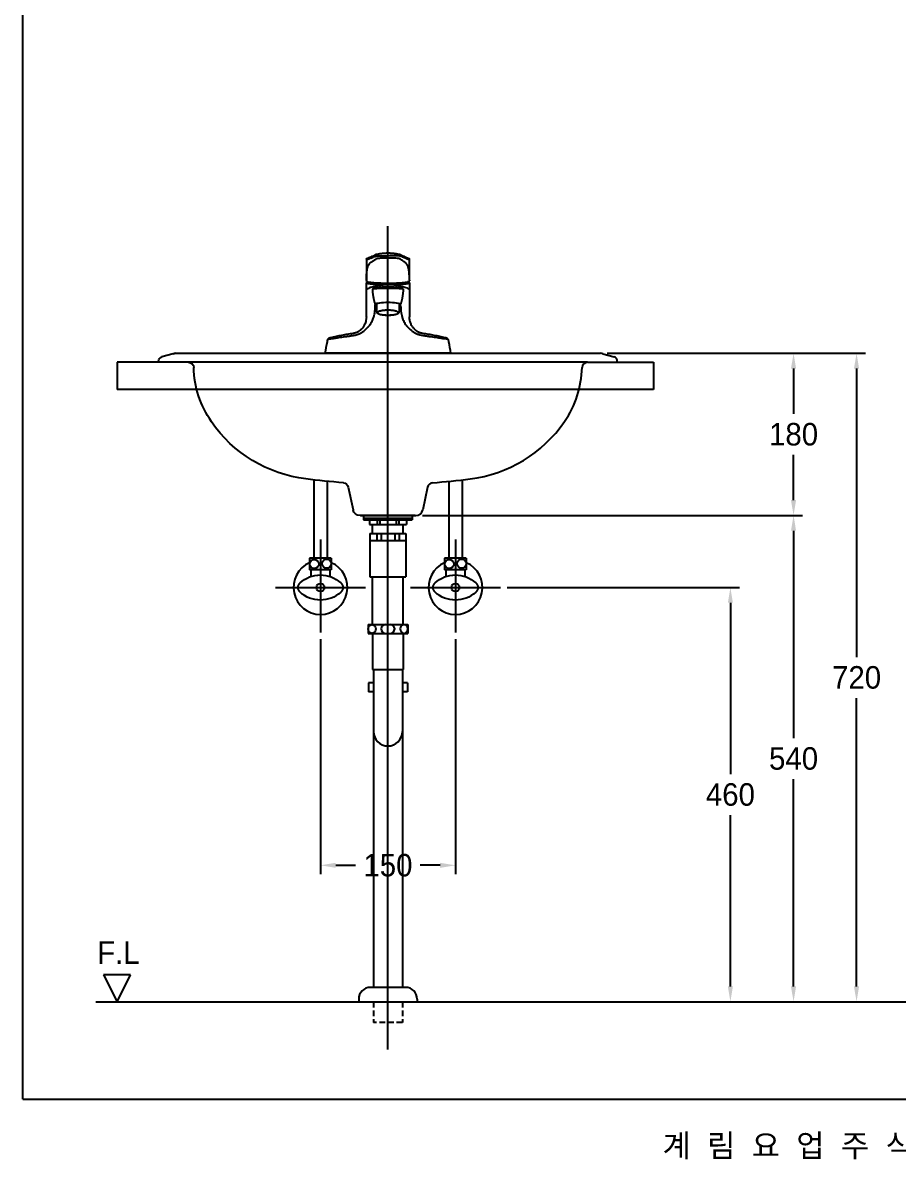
# Model space of a CAD drawing. Header units: millimetres. Extents: x 0 to 3800, y -67 to 2530.
# Drawn here: x 2000 to 2973, y -67 to 1195 of the extents above; entities that cross this region are included whole.
import ezdxf
from ezdxf.enums import TextEntityAlignment as Align
from ezdxf.lldxf.tags import DXFTag

# ---------------------------------------------------------------- set-up
doc = ezdxf.new("R2010")
doc.units = ezdxf.units.MM
doc.linetypes.add('DASHED2', pattern=[9.525, 6.35, -3.175])
for name, color, linetype in [('TEXT', 7, 'Continuous'), ('내부선 및 부속', 4, 'Continuous'), ('도각라인', 255, 'Continuous'), ('외형선', 3, 'Continuous'), ('점선', 6, 'DASHED2'), ('중심선', 1, 'DASHED'), ('치수선', 7, 'Continuous')]:
    doc.layers.add(name, color=color, linetype=linetype)
doc.styles.add('____', font='')
doc.styles.add('타이틀', font='H2GTRM.TTF', dxfattribs={"height": 25})
doc.styles.get('____').set_extended_font_data('굴림')
tags = doc.linetypes.add('DASHDOT', pattern=[70, 31, -13, 13, -13]).pattern_tags.tags
tags[10:11] = [DXFTag(74, 4), DXFTag(75, 0), DXFTag(340, '0'), DXFTag(46, 0.0), DXFTag(50, 0.0), DXFTag(44, 0.0), DXFTag(45, 0.0)]
tags[8:9] = [DXFTag(74, 4), DXFTag(75, 0), DXFTag(340, '0'), DXFTag(46, 0.0), DXFTag(50, 0.0), DXFTag(44, 0.0), DXFTag(45, 0.0)]
tags[6:7] = [DXFTag(74, 4), DXFTag(75, 0), DXFTag(340, '0'), DXFTag(46, 0.0), DXFTag(50, 0.0), DXFTag(44, 0.0), DXFTag(45, 0.0)]
tags[4:5] = [DXFTag(74, 4), DXFTag(75, 0), DXFTag(340, '0'), DXFTag(46, 0.0), DXFTag(50, 0.0), DXFTag(44, 0.0), DXFTag(45, 0.0)]
tags = doc.linetypes.add('DASHED', pattern=[25.72, 12.86, -12.86]).pattern_tags.tags
tags[6:7] = [DXFTag(74, 4), DXFTag(75, 0), DXFTag(340, '0'), DXFTag(46, 0.0), DXFTag(50, 0.0), DXFTag(44, 0.0), DXFTag(45, 0.0)]
tags[4:5] = [DXFTag(74, 4), DXFTag(75, 0), DXFTag(340, '0'), DXFTag(46, 0.0), DXFTag(50, 0.0), DXFTag(44, 0.0), DXFTag(45, 0.0)]
doc.dimstyles.new('MSADIM', dxfattribs={"dimtxt": 33, "dimasz": 17, "dimexe": 10, "dimexo": 7.5, "dimgap": 10, "dimtad": 0, "dimtih": 1, "dimtoh": 1, "dimdec": 0, "dimzin": 1, "dimdsep": 46, "dimtxsty": '____', "dimcen": 11.25, "dimadec": 0, "dimazin": 0, "dimtfac": 1, "dimtdec": 0, "dimtix": 1, "dimtmove": 0, "dimatfit": 3, "dimfxl": 1, "dimtolj": 1, "dimtzin": 1, "dimarcsym": 0})

# ---------------------------------------------------------------- blocks, each defined once
blk = doc.blocks.new('*D29')
at = {"layer": '치수선', "color": 0, "linetype": 'Continuous', "lineweight": -2, "transparency": 16777216}
for p, q in [((2330.8, 510.5), (2330.8, 249.5)), ((2480.8, 510.5), (2480.8, 249.5)), ((2347.8, 259.5), (2369.9, 259.5)), ((2463.8, 259.5), (2441.7, 259.5))]:
    blk.add_line(p, q, dxfattribs=at)
at = {"layer": '치수선', "color": 0, "linetype": 'Continuous', "transparency": 16777216}
for points in [[(2347.8, 262.3), (2347.8, 256.7), (2330.8, 259.5)], [(2463.8, 262.3), (2463.8, 256.7), (2480.8, 259.5)]]:
    blk.add_solid(points, dxfattribs=at)
at = {"layer": '치수선', "color": 0, "linetype": 'Continuous', "transparency": 16777216, "insert": (2405.8, 259.5), "char_height": 25, "attachment_point": 5, "style": '____'}
blk.add_mtext('\\A1;150', dxfattribs=at)
blk = doc.blocks.new('*D30')
at = {"layer": '치수선', "color": 0, "linetype": 'Continuous', "lineweight": -2, "transparency": 16777216}
for p, q in [((2649.4, 828), (2866.5, 828)), ((2856.5, 811), (2856.5, 760.8)), ((2856.5, 665), (2856.5, 715.1)), ((2444.3, 648), (2866.5, 648))]:
    blk.add_line(p, q, dxfattribs=at)
at = {"layer": '치수선', "color": 0, "linetype": 'Continuous', "transparency": 16777216}
for points in [[(2853.6, 811), (2859.3, 811), (2856.5, 828)], [(2853.6, 665), (2859.3, 665), (2856.5, 648)]]:
    blk.add_solid(points, dxfattribs=at)
at = {"layer": '치수선', "color": 0, "linetype": 'Continuous', "transparency": 16777216, "insert": (2856.5, 738), "char_height": 25, "attachment_point": 5, "style": '____'}
blk.add_mtext('\\A1;180', dxfattribs=at)
blk = doc.blocks.new('*D31')
at = {"layer": '치수선', "color": 0, "linetype": 'Continuous', "lineweight": -2, "transparency": 16777216}
for p, q in [((2444.3, 648), (2866.5, 648)), ((2856.5, 631), (2856.5, 400.8)), ((2856.5, 125), (2856.5, 355.1)), ((2499.1, 108), (2866.5, 108))]:
    blk.add_line(p, q, dxfattribs=at)
at = {"layer": '치수선', "color": 0, "linetype": 'Continuous', "transparency": 16777216}
for points in [[(2853.6, 631), (2859.3, 631), (2856.5, 648)], [(2853.6, 125), (2859.3, 125), (2856.5, 108)]]:
    blk.add_solid(points, dxfattribs=at)
at = {"layer": '치수선', "color": 0, "linetype": 'Continuous', "transparency": 16777216, "insert": (2856.5, 378), "char_height": 25, "attachment_point": 5, "style": '____'}
blk.add_mtext('\\A1;540', dxfattribs=at)
blk = doc.blocks.new('*D32')
at = {"layer": '치수선', "color": 0, "linetype": 'Continuous', "lineweight": -2, "transparency": 16777216}
for p, q in [((2538.3, 568), (2796.3, 568)), ((2786.3, 551), (2786.3, 360.8)), ((2786.3, 125), (2786.3, 315.1)), ((2746.7, 108), (2796.3, 108))]:
    blk.add_line(p, q, dxfattribs=at)
at = {"layer": '치수선', "color": 0, "linetype": 'Continuous', "transparency": 16777216}
for points in [[(2783.5, 551), (2789.1, 551), (2786.3, 568)], [(2783.5, 125), (2789.1, 125), (2786.3, 108)]]:
    blk.add_solid(points, dxfattribs=at)
at = {"layer": '치수선', "color": 0, "linetype": 'Continuous', "transparency": 16777216, "insert": (2786.3, 338), "char_height": 25, "attachment_point": 5, "style": '____'}
blk.add_mtext('\\A1;460', dxfattribs=at)
blk = doc.blocks.new('*D35')
at = {"layer": '치수선', "color": 0, "linetype": 'Continuous', "lineweight": -2, "transparency": 16777216}
for p, q in [((2649.4, 828), (2936.5, 828)), ((2926.5, 811), (2926.5, 490.8)), ((2926.5, 125), (2926.5, 445.1)), ((2934, 108), (2936.5, 108))]:
    blk.add_line(p, q, dxfattribs=at)
at = {"layer": '치수선', "color": 0, "linetype": 'Continuous', "transparency": 16777216}
for points in [[(2923.6, 811), (2929.3, 811), (2926.5, 828)], [(2923.6, 125), (2929.3, 125), (2926.5, 108)]]:
    blk.add_solid(points, dxfattribs=at)
at = {"layer": '치수선', "color": 0, "linetype": 'Continuous', "transparency": 16777216, "insert": (2926.5, 468), "char_height": 25, "attachment_point": 5, "style": '____'}
blk.add_mtext('\\A1;720', dxfattribs=at)

msp = doc.modelspace()

# ---------------------------------------------------------------- linework, layer by layer
at = {"layer": '내부선 및 부속', "linetype": 'Continuous'}
for p, q in [((2393.3, 874.1), (2393.3, 881.4)), ((2418.3, 881.4), (2418.3, 874.1)), ((2405.8, 870.4), (2405.8, 870.5)), ((2335.8, 828), (2475.8, 828)), ((2151.5, 818), (2105, 818)), ((2105, 818), (2105, 788)), ((2627.5, 818), (2152, 818)), ((2627.5, 818), (2659.6, 818)), ((2659.5, 818), (2700.8, 818)), ((2700.8, 818), (2700.8, 788)), ((2700.8, 788), (2105, 788)), ((2323.3, 687.5), (2323.3, 600.7)), ((2338.3, 685.9), (2338.3, 600.7)), ((2473.3, 685.9), (2473.3, 600.7)), ((2488.3, 687.5), (2488.3, 600.7)), ((2378.8, 648), (2378.8, 643)), ((2378.8, 645), (2432.8, 645)), ((2432.8, 648), (2432.8, 643)), ((2378.8, 643), (2432.8, 643)), ((2385.3, 643), (2385.3, 638)), ((2385.3, 638), (2426.3, 638)), ((2388.8, 628), (2388.8, 638)), ((2393.8, 643), (2393.8, 638)), ((2396.8, 643), (2396.8, 638)), ((2414.8, 643), (2414.8, 638)), ((2417.8, 643), (2417.8, 638)), ((2422.8, 628), (2422.8, 638)), ((2426.3, 643), (2426.3, 638)), ((2385.8, 628), (2385.8, 580)), ((2385.8, 628), (2425.8, 628)), ((2385.8, 620), (2425.8, 620)), ((2393.3, 628), (2393.3, 620)), ((2398.3, 628), (2398.3, 620)), ((2413.3, 628), (2413.3, 620)), ((2418.3, 628), (2418.3, 620)), ((2425.8, 628), (2425.8, 583.2)), ((2318.8, 600.7), (2318.8, 587.7)), ((2342.8, 600.7), (2318.8, 600.7)), ((2342.8, 600.7), (2342.8, 587.7)), ((2468.8, 600.7), (2468.8, 587.7)), ((2492.8, 600.7), (2468.8, 600.7)), ((2492.8, 600.7), (2492.8, 587.7)), ((2342.8, 587.7), (2318.8, 587.7)), ((2320.3, 587.7), (2320.3, 580.3)), ((2341.3, 587.7), (2341.3, 580.3)), ((2425.8, 583.2), (2425.8, 580)), ((2492.8, 587.7), (2468.8, 587.7)), ((2470.3, 587.7), (2470.3, 580.3)), ((2491.3, 587.7), (2491.3, 580.3)), ((2385.8, 580), (2425.8, 580)), ((2388.8, 527), (2388.8, 580)), ((2422.8, 527), (2422.8, 580)), ((2383.8, 527), (2427.8, 527)), ((2383.8, 527), (2383.8, 517)), ((2427.8, 527), (2427.8, 517)), ((2383.8, 517), (2427.8, 517)), ((2388.8, 517), (2388.8, 477)), ((2422.8, 517), (2422.8, 477)), ((2388.8, 477), (2422.8, 477)), ((2389.8, 477), (2389.8, 124)), ((2421.8, 477), (2421.8, 124)), ((2384.1, 462), (2384.1, 452)), ((2389.8, 462), (2384.1, 462)), ((2427.6, 462), (2421.8, 462)), ((2427.6, 462), (2427.6, 452)), ((2389.8, 452), (2384.1, 452)), ((2427.6, 452), (2421.8, 452)), ((2425.3, 124), (2386.3, 124)), ((2373.3, 111), (2373.3, 108)), ((2421.8, 108), (2421.8, 108)), ((2438.3, 111), (2438.3, 108))]:
    msp.add_line(p, q, dxfattribs=at)
msp.add_lwpolyline([(2429.6, 909.3), (2429.6, 908.6)], dxfattribs=at)
at = {"layer": '내부선 및 부속', "linetype": 'Continuous', "flags": 128}
for points in [[(2308.1, 573.1, -0.388889), (2353.5, 573.1)], [(2458.1, 573.1, -0.388889), (2503.5, 573.1)], [(2308.1, 562.8, -0.44), (2308.1, 573.1)], [(2353.5, 573.1, -0.44), (2353.5, 562.8)], [(2458.1, 562.8, -0.44), (2458.1, 573.1)], [(2503.5, 573.1, -0.44), (2503.5, 562.8)], [(2353.5, 562.8, -0.388889), (2308.1, 562.8)], [(2503.5, 562.8, -0.388889), (2458.1, 562.8)], [(2388.1, 517, -0.859727), (2388.1, 526.9)], [(2388.1, 526.9, -0.859727), (2388.1, 517)]]:
    msp.add_lwpolyline(points, format="xyb", dxfattribs=at)
at = {"layer": '내부선 및 부속', "linetype": 'Continuous'}
for centre, radius in [((2323.9, 594.1), 5), ((2337.8, 594.4), 5), ((2473.9, 594.1), 5), ((2487.8, 594.4), 5), ((2330.8, 568), 4.5), ((2480.8, 568), 4.5)]:
    msp.add_circle(centre, radius, dxfattribs=at)
for centre, radius, start, end in [((2330.8, 568), 30, 113.5782, 66.4218), ((2480.8, 568), 30, 113.5782, 66.4218), ((2403.3, 522), 5, 90, 270), ((2408.3, 522), 5, 270, 90), ((2424.3, 522), 5, 98.6269, 261.3731), ((2422.8, 522), 5, 278.6269, 81.3731), ((2405.8, 408), 16, 180, 0), ((2386.3, 111), 13, 90, 180), ((2425.3, 111), 13, 0, 90)]:
    msp.add_arc(centre, radius, start, end, dxfattribs=at)
for points, knots in [([(2382.4, 933.2), (2382.5, 933.3), (2382.7, 933.3), (2383.1, 933.5), (2383.7, 933.8), (2385.1, 934.4), (2387.1, 935.3), (2389, 936.1), (2390.3, 936.6), (2390.8, 936.8), (2391.1, 937), (2391.4, 937.1), (2391.7, 937.2)], [0, 0, 0, 0, 0.03125, 0.0625, 0.125, 0.25, 0.499999, 0.785712, 0.871426, 0.908163, 0.935718, 1, 1, 1, 1]), ([(2386.7, 933.7), (2387.9, 934.2), (2389.2, 934.8), (2390.6, 935.4), (2390.8, 935.4), (2391.1, 935.6), (2391.2, 935.6), (2391.9, 935.8), (2392.8, 936), (2395.5, 936.2), (2397.3, 936.3), (2401.3, 936.4), (2403.6, 936.4), (2405.8, 936.4)], [-1, -1, -1, -1, -0.5, -0.5, -0.4375, -0.4375, -0.375, -0.375, -0.25, -0.25, -0.125, -0.125, 0, 0, 0, 0]), ([(2419.7, 937.3), (2419.1, 937.5), (2418, 937.7), (2416.5, 938), (2415.3, 938.3), (2414.4, 938.4), (2413.5, 938.5), (2412.5, 938.7), (2411.2, 938.8), (2409.8, 938.9), (2408.6, 939), (2407.3, 939.1), (2405.9, 939.1), (2404.6, 939.1), (2403.3, 939), (2402.1, 938.9), (2400.8, 938.8), (2399.7, 938.7), (2398.9, 938.6), (2398.4, 938.6), (2398, 938.5), (2397.3, 938.4), (2396.4, 938.3), (2395.2, 938), (2393.7, 937.7), (2392.6, 937.5), (2392, 937.3)], [0, 0, 0, 0, 0.066969, 0.121871, 0.16499, 0.196582, 0.219139, 0.260145, 0.308711, 0.357213, 0.402569, 0.447203, 0.495933, 0.54957, 0.586954, 0.629763, 0.680686, 0.729469, 0.748927, 0.763964, 0.777617, 0.800588, 0.834065, 0.87828, 0.933485, 1, 1, 1, 1]), ([(2424.9, 933.7), (2423.7, 934.2), (2422.4, 934.8), (2421, 935.4), (2420.9, 935.4), (2420.6, 935.6), (2420.4, 935.6), (2419.8, 935.8), (2418.8, 936), (2416.1, 936.2), (2414.3, 936.3), (2410.3, 936.4), (2408.1, 936.4), (2405.8, 936.4)], [0, 0, 0, 0, 0.499999, 0.499999, 0.562499, 0.562499, 0.624999, 0.624999, 0.75, 0.75, 0.875, 0.875, 1, 1, 1, 1]), ([(2420, 937.2), (2421.5, 936.5), (2423.7, 935.6), (2426.2, 934.5), (2427.5, 934), (2428.4, 933.6), (2429, 933.3), (2429.2, 933.2)], [0, 0, 0, 0, 0.499999, 0.699999, 0.819999, 0.910001, 1, 1, 1, 1]), ([(2381.8, 931.4), (2381.8, 931.5), (2381.8, 931.6), (2382, 931.6), (2382, 931.6)], [0, 0, 0, 0, 0.732414, 1, 1, 1, 1]), ([(2386.7, 933.7), (2386.7, 933.7), (2386.7, 933.7), (2386.7, 933.7), (2386.6, 933.6), (2386.5, 933.6), (2386.4, 933.5), (2386.2, 933.5), (2386.1, 933.4), (2386, 933.4), (2385.9, 933.3), (2385.8, 933.3), (2385.7, 933.2), (2385.6, 933.2), (2385.4, 933.1), (2385.3, 933.1), (2385.2, 933), (2385.1, 933), (2385, 932.9), (2384.9, 932.9), (2384.8, 932.8), (2384.6, 932.8), (2384.5, 932.7), (2384.4, 932.7), (2384.3, 932.6), (2384.2, 932.6), (2384.1, 932.5), (2383.9, 932.5), (2383.8, 932.4), (2383.7, 932.4), (2383.6, 932.3), (2383.5, 932.3), (2383.4, 932.2), (2383.3, 932.2), (2383.1, 932.1), (2383, 932.1), (2382.9, 932), (2382.8, 932), (2382.7, 931.9), (2382.6, 931.9), (2382.5, 931.8), (2382.3, 931.8), (2382.2, 931.7), (2382.1, 931.7), (2382, 931.7), (2382, 931.6)], [0, 0, 0, 0, 0.000018, 0.000018, 0.024408, 0.048798, 0.073188, 0.097578, 0.121968, 0.146358, 0.170748, 0.195138, 0.219528, 0.243918, 0.268308, 0.292699, 0.317089, 0.341479, 0.365869, 0.390259, 0.414649, 0.439039, 0.463429, 0.487819, 0.512209, 0.536599, 0.560989, 0.585379, 0.60977, 0.63416, 0.65855, 0.68294, 0.70733, 0.73172, 0.75611, 0.7805, 0.80489, 0.82928, 0.85367, 0.87806, 0.90245, 0.926841, 0.951231, 0.975621, 1, 1, 1, 1]), ([(2382.6, 920.5), (2382.7, 920.9), (2382.9, 922.3), (2383.5, 924.5), (2384.7, 926.9), (2386.4, 928.7), (2387.4, 929.4), (2388, 929.7)], [0, 0, 0, 0, 0.047127, 0.170612, 0.370369, 0.646651, 1, 1, 1, 1]), ([(2388, 929.7), (2388.5, 930.1), (2389.5, 930.7), (2390.8, 931.7), (2391.8, 932.3), (2392.2, 932.6)], [-1, -1, -1, -1, -0.656742, -0.313471, 0, 0, 0, 0]), ([(2405.8, 933.8), (2405, 933.8), (2404.1, 933.8), (2402.5, 933.8), (2401.7, 933.7), (2400.1, 933.7), (2399.3, 933.6), (2397.9, 933.5), (2397.2, 933.5), (2396, 933.4), (2395.4, 933.3), (2394.4, 933.2), (2393.9, 933.1), (2393.2, 933), (2392.9, 932.9), (2392.6, 932.8), (2392.5, 932.7), (2392.4, 932.7), (2392.4, 932.7), (2392.3, 932.7), (2392.3, 932.7), (2392.3, 932.7)], [-1, -1, -1, -1, -0.870036, -0.870036, -0.740071, -0.740071, -0.610107, -0.610107, -0.480142, -0.480142, -0.350178, -0.350178, -0.220214, -0.220214, -0.090249, -0.090249, -0.025267, -0.025267, -0.009022, -0.009022, 0, 0, 0, 0]), ([(2419.3, 932.7), (2418.8, 933), (2417.2, 933.3), (2412.3, 933.7), (2409.1, 933.8), (2405.8, 933.8)], [-1, -1, -1, -1, -0.5, -0.5, 0, 0, 0, 0]), ([(2423.6, 929.7), (2423.3, 929.9), (2423, 930.2), (2422.1, 930.8), (2421.5, 931.1), (2420.7, 931.7), (2420.4, 931.9), (2420, 932.2), (2419.9, 932.3), (2419.7, 932.4), (2419.6, 932.5), (2419.5, 932.5), (2419.4, 932.6), (2419.4, 932.6), (2419.4, 932.6), (2419.4, 932.6), (2419.3, 932.6), (2419.3, 932.7), (2419.3, 932.7), (2419.3, 932.7)], [0, 0, 0, 0, 0.224228, 0.224228, 0.612114, 0.612114, 0.806057, 0.806057, 0.903028, 0.903028, 0.951514, 0.951514, 0.975757, 0.975757, 0.987879, 0.987879, 0.993939, 0.993939, 1, 1, 1, 1]), ([(2429.6, 909.3), (2429.6, 909.3), (2429.6, 909.3), (2429.6, 909.8), (2429.6, 910.7), (2429.6, 912.1), (2429.6, 913.5), (2429.6, 914.9), (2429.5, 916.2), (2429.4, 917.5), (2429.3, 918.7), (2429.2, 919.8), (2429, 920.8), (2428.8, 921.8), (2428.6, 922.6), (2428.4, 923.4), (2428.2, 924), (2428, 924.7), (2427.7, 925.2), (2427.5, 925.7), (2427.3, 926.2), (2427, 926.6), (2426.8, 926.9), (2426.5, 927.3), (2426.3, 927.6), (2426, 927.8), (2425.8, 928.1), (2425.6, 928.3), (2425.3, 928.5), (2425.1, 928.7), (2424.9, 928.9), (2424.6, 929), (2424.4, 929.2), (2424.2, 929.3), (2424, 929.5), (2423.8, 929.6), (2423.7, 929.7), (2423.6, 929.7)], [0, 0, 0, 0, 0.000004, 0.000004, 0.030307, 0.06061, 0.090913, 0.121216, 0.15152, 0.181823, 0.212126, 0.242429, 0.272732, 0.303036, 0.333339, 0.363642, 0.393945, 0.424248, 0.454552, 0.484855, 0.515158, 0.545461, 0.575765, 0.606068, 0.636371, 0.666674, 0.696977, 0.727281, 0.757584, 0.787887, 0.81819, 0.848493, 0.878797, 0.9091, 0.939403, 0.969706, 1, 1, 1, 1]), ([(2429.6, 931.6), (2429.2, 931.8), (2428.8, 932), (2428.1, 932.3), (2427.7, 932.5), (2426.5, 933), (2425.7, 933.3), (2424.9, 933.7)], [0, 0, 0, 0, 0.249998, 0.249998, 0.5, 0.5, 1, 1, 1, 1]), ([(2429.9, 931.4), (2429.9, 931.5), (2429.8, 931.5), (2429.8, 931.6), (2429.6, 931.6)], [0, 0, 0, 0, 0.182045, 1, 1, 1, 1]), ([(2382, 909.2), (2382, 911.3), (2382, 913.4), (2382.2, 917.3), (2382.4, 919.1), (2382.6, 920.5)], [0, 0, 0, 0, 0.5, 0.5, 1, 1, 1, 1]), ([(2384, 907.2), (2383.9, 907.2), (2383.8, 907.2), (2382.4, 906.9), (2381.8, 906.6), (2381.8, 906.3), (2381.8, 906.2), (2381.9, 906.2)], [0, 0, 0, 0, 0.075115, 0.075115, 0.839439, 0.839439, 1, 1, 1, 1]), ([(2381.9, 906.2), (2382, 906.1), (2382.1, 906), (2382.6, 905.8), (2383.1, 905.7), (2384.3, 905.4), (2385, 905.3), (2386.8, 905.1), (2387.8, 905), (2391.1, 904.7), (2393.8, 904.5), (2399.6, 904.3), (2402.7, 904.3), (2407.4, 904.3), (2409, 904.3), (2412, 904.3), (2413.5, 904.4), (2416.4, 904.5), (2417.8, 904.5), (2420.4, 904.7), (2421.6, 904.8), (2423.9, 905), (2424.9, 905.1), (2426.6, 905.3), (2427.4, 905.4), (2428.6, 905.7), (2429, 905.8), (2429.5, 906), (2429.7, 906.1), (2429.7, 906.2)], [0, 0, 0, 0, 0.038278, 0.038278, 0.104289, 0.104289, 0.1703, 0.1703, 0.236312, 0.236312, 0.368335, 0.368335, 0.500358, 0.500358, 0.566369, 0.566369, 0.632381, 0.632381, 0.698392, 0.698392, 0.764404, 0.764404, 0.830415, 0.830415, 0.896427, 0.896427, 0.962438, 0.962438, 1, 1, 1, 1]), ([(2429.7, 898.8), (2429.6, 899), (2429.2, 899.4), (2427.5, 900.2), (2425.1, 901), (2421.1, 902), (2415, 903.4), (2407.3, 904.4), (2401.2, 904), (2395.4, 903.1), (2389.1, 901.7), (2384.6, 900.4), (2382.8, 899.5), (2382.1, 899.1), (2382, 898.9), (2381.9, 898.8)], [-1, -1, -1, -1, -0.943803, -0.874413, -0.803145, -0.749362, -0.624758, -0.50038, -0.437674, -0.375161, -0.250318, -0.125632, -0.063054, -0.030562, 0, 0, 0, 0]), ([(2382.5, 907.8), (2382.6, 907.7), (2382.8, 907.6), (2383.3, 907.4), (2383.8, 907.2), (2384.4, 907.1), (2385, 907), (2385.8, 906.9), (2387.1, 906.7), (2388.8, 906.6), (2390.7, 906.4), (2392.8, 906.3), (2395.1, 906.1), (2397.5, 906.1), (2400.1, 906), (2402.6, 905.9), (2405.3, 905.9), (2407.9, 905.9), (2410.5, 906), (2413.1, 906), (2415.6, 906.1), (2417.9, 906.2), (2420.1, 906.3), (2422.1, 906.5), (2423.9, 906.7), (2425.1, 906.8), (2425.9, 906.9), (2426.4, 907), (2426.9, 907.1), (2427.3, 907.1), (2427.8, 907.3), (2428.4, 907.4), (2428.8, 907.6), (2429.1, 907.7), (2429.2, 907.8)], [0, 0, 0, 0, 0.025837, 0.052885, 0.075395, 0.096186, 0.116647, 0.136713, 0.176112, 0.215595, 0.255213, 0.294568, 0.334035, 0.37366, 0.412993, 0.45244, 0.492079, 0.531411, 0.570842, 0.610458, 0.649848, 0.689354, 0.728869, 0.768257, 0.807779, 0.84721, 0.861678, 0.875902, 0.889899, 0.905154, 0.924326, 0.947563, 0.974811, 1, 1, 1, 1]), ([(2421.8, 899.7), (2421.3, 899.8), (2420.4, 900), (2419.2, 900.3), (2418.3, 900.5), (2417.6, 900.6), (2416.6, 900.7), (2415.3, 900.9), (2413.7, 901.1), (2412.2, 901.3), (2410.6, 901.4), (2408.9, 901.5), (2407.1, 901.6), (2405.4, 901.6), (2404.1, 901.6), (2402.9, 901.5), (2401.9, 901.5), (2400.9, 901.4), (2399.7, 901.3), (2398.5, 901.2), (2397.4, 901.1), (2396.5, 901), (2395.8, 900.9), (2395, 900.7), (2394.1, 900.6), (2392.9, 900.4), (2391.4, 900.1), (2390.4, 899.8), (2389.9, 899.7)], [0, 0, 0, 0, 0.044632, 0.084712, 0.114728, 0.13513, 0.153139, 0.209918, 0.257967, 0.299492, 0.346587, 0.404053, 0.468531, 0.510798, 0.554848, 0.592094, 0.621555, 0.649944, 0.684591, 0.731969, 0.765248, 0.789022, 0.811147, 0.835578, 0.862504, 0.899524, 0.947127, 1, 1, 1, 1]), ([(2390.3, 899.8), (2390.4, 899.8), (2390.8, 899.9), (2391.5, 900), (2392.2, 900), (2393, 900.1), (2393.8, 900.2), (2394.5, 900.2), (2395.1, 900.3), (2395.6, 900.3), (2397.8, 900.4), (2401.2, 900.5), (2405.7, 900.5), (2410.1, 900.5), (2413.8, 900.4), (2416.9, 900.2), (2419.1, 900.1), (2420.7, 899.9), (2421.3, 899.8), (2421.4, 899.8)], [0, 0, 0, 0, 0.032912, 0.071006, 0.105631, 0.136814, 0.164564, 0.188879, 0.209763, 0.227222, 0.241264, 0.411879, 0.497391, 0.57456, 0.736526, 0.790602, 0.868576, 0.970469, 1, 1, 1, 1]), ([(2429.7, 906.2), (2429.8, 906.2), (2429.8, 906.3), (2429.8, 906.6), (2429.2, 906.9), (2427.8, 907.2), (2427.7, 907.2), (2427.6, 907.2)], [0, 0, 0, 0, 0.164418, 0.164418, 0.927414, 0.927414, 1, 1, 1, 1]), ([(2429.2, 907.8), (2429.2, 907.8), (2429.3, 907.8), (2429.5, 908.1), (2429.6, 908.4), (2429.6, 908.6)], [0, 0, 0, 0, 0.221414, 0.221414, 1, 1, 1, 1]), ([(2429.7, 898.8), (2429.7, 898.8), (2429.7, 898.8), (2429.7, 898.7), (2429.7, 898.7), (2429.7, 898.7), (2429.7, 898.7)], [0, 0, 0, 0, 0.206754, 0.438245, 0.720609, 1, 1, 1, 1]), ([(2419.8, 882.6), (2419.8, 882.7), (2419.8, 882.8), (2419.4, 882.9), (2418.2, 883.2), (2414.3, 883.9), (2405.8, 884.6), (2397.4, 883.9), (2393.4, 883.3), (2392.2, 882.9), (2391.9, 882.8), (2391.8, 882.7), (2391.8, 882.6)], [-1, -1, -1, -1, -0.971877, -0.936755, -0.873944, -0.748539, -0.500033, -0.251892, -0.126651, -0.063532, -0.027909, 0, 0, 0, 0]), ([(2367.2, 847.9), (2367.9, 848), (2369.5, 848.3), (2371.7, 848.9), (2374.2, 849.9), (2376.9, 851.3), (2380.6, 853.8), (2383.1, 856.3), (2384.8, 858.2), (2385.4, 859), (2386.5, 860.4), (2388.1, 863.2), (2389.7, 866.8), (2390.6, 870.2), (2391.1, 872.4), (2391.3, 873.8), (2391.4, 874.4), (2391.4, 874.8)], [0, 0, 0, 0, 0.040778, 0.082578, 0.12533, 0.184727, 0.250324, 0.375323, 0.387811, 0.406602, 0.437997, 0.500578, 0.620976, 0.74977, 0.874561, 0.930141, 1, 1, 1, 1]), ([(2393.3, 874.1), (2393.3, 874), (2393.3, 873.8), (2393.4, 873.5), (2393.6, 873.1), (2393.9, 872.8), (2394.3, 872.5), (2394.7, 872.2), (2395.3, 871.9), (2396, 871.6), (2396.8, 871.4), (2397.7, 871.2), (2398.6, 871), (2399.6, 870.9), (2400.6, 870.7), (2401.7, 870.6), (2402.8, 870.5), (2403.9, 870.5), (2404.9, 870.5), (2405.6, 870.4), (2405.8, 870.4)], [0, 0, 0, 0, 0.021022, 0.063347, 0.106004, 0.151989, 0.204422, 0.265513, 0.332751, 0.399542, 0.464481, 0.528085, 0.590824, 0.652997, 0.714792, 0.77633, 0.837693, 0.898939, 0.960114, 1, 1, 1, 1]), ([(2405.8, 870.4), (2406, 870.4), (2406.6, 870.4), (2407.6, 870.5), (2408.7, 870.5), (2409.8, 870.6), (2410.9, 870.7), (2411.9, 870.8), (2412.9, 871), (2413.8, 871.2), (2414.7, 871.4), (2415.4, 871.6), (2416.1, 871.8), (2416.8, 872.1), (2417.3, 872.4), (2417.7, 872.8), (2418, 873.1), (2418.2, 873.5), (2418.3, 873.8), (2418.3, 874), (2418.3, 874.1)], [0, 0, 0, 0, 0.03216, 0.093309, 0.154497, 0.215742, 0.27708, 0.338559, 0.40024, 0.462211, 0.5246, 0.587601, 0.651523, 0.716856, 0.784287, 0.842861, 0.892186, 0.93599, 0.977075, 1, 1, 1, 1]), ([(2420.2, 874.8), (2420.3, 874.4), (2420.3, 873.8), (2420.6, 872.4), (2421, 870.3), (2421.9, 866.8), (2423.5, 863.2), (2425.2, 860.4), (2426.2, 859), (2426.8, 858.2), (2428.5, 856.3), (2431, 853.8), (2434.7, 851.3), (2437.8, 849.7), (2441, 848.5), (2443.3, 848.1), (2444.4, 847.9)], [0, 0, 0, 0, 0.069876, 0.124866, 0.24934, 0.374583, 0.499676, 0.562076, 0.593194, 0.61102, 0.624427, 0.749511, 0.815093, 0.874543, 0.938402, 1, 1, 1, 1]), ([(2381.8, 868.4), (2381.8, 867.5), (2381.7, 865.8), (2381.2, 863.4), (2380.5, 861.2), (2379.6, 859.4), (2378.8, 857.9), (2377.9, 856.6), (2377.1, 855.7), (2376.4, 854.9), (2375.7, 854.3), (2375.1, 853.7), (2374.5, 853.2), (2373.9, 852.7), (2373.4, 852.4), (2373, 852.1), (2372.6, 851.9), (2372.2, 851.6), (2371.7, 851.4), (2371.4, 851.2), (2371.2, 851.2), (2371.1, 851.1)], [0, 0, 0, 0, 0.099412, 0.192409, 0.277434, 0.353309, 0.419221, 0.474707, 0.521984, 0.562533, 0.59633, 0.626297, 0.660797, 0.700585, 0.723427, 0.749593, 0.779593, 0.81384, 0.866712, 0.928556, 1, 1, 1, 1]), ([(2381.9, 868.4), (2381.8, 868.4), (2381.8, 868.4), (2381.9, 868.5), (2381.9, 868.5)], [0, 0, 0, 0, 0.317001, 1, 1, 1, 1]), ([(2429.7, 868.5), (2429.8, 868.5), (2429.8, 868.4), (2429.8, 868.4), (2429.8, 868.4)], [0, 0, 0, 0, 0.682727, 1, 1, 1, 1]), ([(2440.5, 851.1), (2440.4, 851.2), (2440.3, 851.2), (2439.9, 851.4), (2439.4, 851.6), (2439, 851.9), (2438.3, 852.3), (2437.6, 852.8), (2436.8, 853.4), (2436.2, 854), (2435.6, 854.5), (2435.1, 855.1), (2434.4, 855.8), (2433.7, 856.7), (2432.9, 857.8), (2432.1, 859.1), (2431.4, 860.6), (2430.8, 862.3), (2430.2, 864.1), (2429.9, 866.2), (2429.8, 867.7), (2429.8, 868.4)], [0, 0, 0, 0, 0.07756, 0.142424, 0.195449, 0.238772, 0.278793, 0.318109, 0.357903, 0.395236, 0.423042, 0.449479, 0.483299, 0.527863, 0.583065, 0.637016, 0.697906, 0.765319, 0.838674, 0.917212, 1, 1, 1, 1]), ([(2339, 843.5), (2342.3, 844.3), (2343, 844.4), (2344.3, 844.5), (2346, 844.7), (2348.3, 845), (2351.3, 845.5), (2354.5, 846), (2358, 846.5), (2361.6, 847.1), (2364.2, 847.4), (2365.4, 847.6)], [0, 0, 0, 0, 0.082619, 0.165943, 0.250778, 0.37551, 0.501842, 0.628649, 0.752756, 0.878681, 1, 1, 1, 1]), ([(2366.8, 850), (2364.7, 849.7), (2360.6, 849.1), (2354.3, 847.9), (2348.2, 846.7), (2344.1, 845.7), (2342, 845.2)], [0, 0, 0, 0, 0.249583, 0.499442, 0.749581, 1, 1, 1, 1]), ([(2469.6, 845.2), (2467.6, 845.7), (2463.5, 846.7), (2457.3, 847.9), (2451.1, 849.1), (2446.9, 849.7), (2444.8, 850)], [0, 0, 0, 0, 0.250423, 0.500563, 0.750421, 1, 1, 1, 1]), ([(2446.2, 847.6), (2446.8, 847.5), (2448.1, 847.4), (2449.9, 847.1), (2451.8, 846.8), (2454.2, 846.4), (2457.1, 846), (2460.4, 845.5), (2463.3, 845), (2465.9, 844.7), (2468.1, 844.4), (2469.1, 844.3), (2472.2, 844)], [0, 0, 0, 0, 0.060417, 0.121583, 0.183923, 0.247835, 0.37199, 0.499042, 0.625317, 0.750071, 0.876288, 1, 1, 1, 1]), ([(2338.3, 841.8), (2338.2, 841.4), (2338.2, 841.1), (2337.3, 836.5), (2336.6, 832.2), (2335.8, 828)], [-1, -1, -1, -1, -0.921788, -0.921788, 0, 0, 0, 0]), ([(2475.8, 828), (2475, 832.2), (2474.3, 836.5), (2473.5, 841.1), (2473.4, 841.4), (2473.3, 841.8)], [-1, -1, -1, -1, -0.07821, -0.07821, 0, 0, 0, 0])]:
    msp.add_open_spline(points, degree=3, knots=knots, dxfattribs=at)
for points, degree in [([(2392.1, 937.3), (2391.8, 937.3), (2391.6, 937.2)], 2), ([(2420.1, 937.2), (2419.8, 937.3), (2419.6, 937.3)], 2), ([(2381.8, 932.5), (2381.9, 933.1), (2382.3, 933.2)], 2), ([(2381.8, 932.5), (2381.8, 932), (2381.8, 931.4)], 2), ([(2382, 931.6), (2382, 924.2), (2382, 916.7), (2382, 909.2)], 3), ([(2382.3, 933.2), (2382.3, 933.2), (2382.3, 933.2), (2382.3, 933.2), (2382.4, 933.2), (2382.4, 933.2)], 5), ([(2392.2, 932.6), (2392.2, 932.6), (2392.2, 932.6), (2392.3, 932.6), (2392.3, 932.6), (2392.3, 932.7)], 5), ([(2392.3, 932.7), (2392.3, 932.7), (2392.3, 932.7), (2392.3, 932.6)], 3), ([(2392.3, 932.6), (2392.3, 932.7), (2392.3, 932.7)], 2), ([(2429.2, 933.2), (2429.3, 933.2), (2429.3, 933.2), (2429.3, 933.2), (2429.3, 933.2), (2429.3, 933.2)], 5), ([(2429.8, 932.6), (2429.7, 933), (2429.3, 933.2)], 2), ([(2429.6, 909.3), (2429.6, 916.8), (2429.6, 924.2), (2429.6, 931.6)], 3), ([(2429.9, 931.4), (2429.9, 932), (2429.9, 932.5)], 2), ([(2382, 909.2), (2382, 909), (2382, 908.8), (2382, 908.6)], 3), ([(2381.9, 898.8), (2381.9, 902.5), (2381.9, 906.2)], 2), ([(2381.9, 894.4), (2381.9, 896.6), (2381.9, 898.8)], 2), ([(2385.9, 906.9), (2385.9, 906.7), (2385.9, 906.5), (2385.8, 906.4)], 3), ([(2391.8, 882.6), (2389.2, 890.6), (2388.9, 899)], 2), ([(2389.7, 899.7), (2389.3, 899.6), (2389.1, 899.5)], 2), ([(2389.1, 899.5), (2389.1, 899.4), (2389.1, 899.4)], 2), ([(2389.7, 899.7), (2389.8, 899.7), (2389.8, 899.7), (2389.9, 899.7)], 3), ([(2422.7, 899), (2422.4, 890.6), (2419.8, 882.6)], 2), ([(2421.8, 899.7), (2421.8, 899.7), (2421.8, 899.7), (2421.9, 899.7)], 3), ([(2422.5, 899.5), (2422.3, 899.6), (2421.8, 899.7)], 2), ([(2422.5, 899.5), (2422.6, 899.4), (2422.7, 899.2), (2422.7, 899)], 3), ([(2422.5, 899.4), (2422.5, 899.4), (2422.5, 899.5)], 2), ([(2422.5, 899.4), (2422.7, 899.3), (2422.8, 899.1), (2422.7, 899)], 3), ([(2422.7, 899), (2422.7, 899), (2422.7, 899)], 2), ([(2425.8, 906.4), (2425.8, 906.5), (2425.7, 906.7), (2425.7, 906.9)], 3), ([(2429.2, 907.8), (2429.2, 907.8), (2429.2, 907.8)], 2), ([(2429.7, 906.2), (2429.7, 902.5), (2429.7, 898.8)], 2), ([(2429.7, 898.7), (2429.7, 896.5), (2429.7, 894.4)], 2), ([(2381.9, 876.4), (2381.9, 885.4), (2381.9, 894.3)], 2), ([(2429.7, 894.4), (2429.7, 885.4), (2429.7, 876.4)], 2), ([(2381.9, 868.5), (2381.9, 872.5), (2381.9, 876.4)], 2), ([(2391.4, 874.8), (2391.5, 877.2), (2391.6, 878.9), (2391.7, 880.6)], 3), ([(2391.7, 880.6), (2391.7, 881.2), (2391.8, 881.8), (2391.8, 882.4)], 3), ([(2391.8, 882.6), (2392.1, 881.9), (2392.9, 881.4), (2393.7, 881.4)], 3), ([(2391.8, 882.4), (2391.8, 882.5), (2391.8, 882.6), (2391.8, 882.6)], 3), ([(2419.8, 882.6), (2419.5, 881.9), (2418.8, 881.4), (2418, 881.4)], 3), ([(2419.9, 880.6), (2419.9, 881.2), (2419.9, 881.8), (2419.8, 882.4)], 3), ([(2419.9, 880.6), (2420, 878.9), (2420.1, 877.2), (2420.2, 874.8)], 3), ([(2429.7, 876.4), (2429.7, 872.5), (2429.7, 868.5)], 2), ([(2365.4, 847.6), (2366, 847.7), (2366.6, 847.8), (2367.2, 847.9)], 3), ([(2444.4, 847.9), (2445, 847.8), (2445.6, 847.7), (2446.2, 847.6)], 3), ([(2338.3, 842), (2338.3, 841.9), (2338.3, 841.8)], 2), ([(2342, 845.2), (2341.6, 845.1), (2341.1, 845)], 2), ([(2470.5, 845), (2470.1, 845.1), (2469.6, 845.2)], 2), ([(2473.3, 841.8), (2473.3, 841.9), (2473.3, 842)], 2)]:
    msp.add_open_spline(points, degree=degree, dxfattribs=at)
for points, weights, knots in [([(2429.8, 932.7), (2429.8, 932.6), (2429.9, 932.6), (2429.9, 932.6), (2429.9, 932.5)], [0.935379924268, 0.963021278196, 1, 0.980312307188, 0.963271348567], [-6.4815035, -6.4815035, -6.4815035, -6.2831853, -6.2831853, -6.1775995, -6.1775995, -6.1775995]), ([(2405.8, 904.6), (2425.8, 904.6), (2425.8, 906.3), (2425.8, 906.4), (2425.8, 906.4)], [0.9999999912, 0.707106785586, 1, 0.996797641794, 0.993665309778], [1.570796, 1.570796, 1.570796, 3.141593, 3.141593, 3.158767, 3.158767, 3.158767]), ([(2405.8, 875.8), (2394.3, 875.8), (2394.3, 873.1), (2394.3, 870.5), (2405.8, 870.5)], [1, 0.707106781187, 1, 0.707106781187, 1], [1.570796, 1.570796, 1.570796, 3.141593, 3.141593, 4.712389, 4.712389, 4.712389]), ([(2405.8, 870.5), (2417.3, 870.5), (2417.3, 873.1), (2417.3, 875.8), (2405.8, 875.8)], [1, 0.707106781187, 1, 0.707106781187, 1], [4.712389, 4.712389, 4.712389, 6.283185, 6.283185, 7.853982, 7.853982, 7.853982]), ([(2371.1, 851.1), (2371.1, 851.1), (2371.1, 851.1), (2369, 850.3), (2366.8, 850)], [0.99999269032, 0.999996345114, 1, 0.952972874632, 0.921047160825], [-3.1416399, -3.1416399, -3.1416399, -3.1416203, -3.1416203, -2.8893844, -2.8893844, -2.8893844])]:
    msp.add_rational_spline(points, weights, degree=2, knots=knots, dxfattribs=at)
for points, weights in [([(2382.5, 907.8), (2382, 908), (2382, 908.6)], [0.868590026589, 0.814209842765, 0.999987082565]), ([(2385.8, 906.4), (2385.8, 906.4), (2385.8, 906.3)], [0.993665449998, 0.996797713471, 1]), ([(2385.8, 906.3), (2385.8, 904.6), (2405.8, 904.6)], [1, 0.707106779201, 1.00000000397]), ([(2388.9, 899), (2388.9, 899.4), (2389.2, 899.5)], [1, 0.780089129181, 0.952505122166]), ([(2389.1, 899.4), (2389.1, 899.5), (2389.2, 899.5)], [0.899933583735, 0.912585813372, 0.932584216883]), ([(2444.8, 850), (2442.6, 850.3), (2440.5, 851.1)], [0.920943492559, 0.952889099921, 0.999978204621]), ([(2341.1, 845), (2338.7, 844.4), (2338.3, 842)], [1, 0.838193261846, 1]), ([(2473.3, 842), (2472.9, 844.4), (2470.5, 845)], [1, 0.838193261744, 1])]:
    msp.add_rational_spline(points, weights, degree=2, dxfattribs=at)
at = {"layer": '도각라인', "color": 7}
for q in [(2000, 2530), (3800, 0)]:
    msp.add_line((2000, 0), q, dxfattribs=at)
at = {"layer": '외형선', "linetype": 'Continuous'}
for p, q in [((2167, 827.6), (2154.6, 824)), ((2169.7, 828), (2641.9, 828)), ((2475.8, 828), (2335.8, 828)), ((2644.7, 827.6), (2657, 824)), ((2151, 818.5), (2151, 819.2)), ((2151.5, 818), (2151.5, 818)), ((2151.7, 818), (2151.5, 818)), ((2152, 818), (2151.7, 818)), ((2659.6, 818), (2659.5, 818)), ((2361.7, 679.5), (2367, 654.3)), ((2449.9, 679.5), (2444.6, 654.3)), ((2405.8, 648), (2374.8, 648)), ((2375.4, 648), (2405.8, 648)), ((2378.8, 648), (2432.8, 648)), ((2405.8, 648), (2436.8, 648)), ((2436.2, 648), (2405.8, 648)), ((2119.8, 138), (2089.8, 138)), ((2089.8, 138), (2104.8, 108)), ((2104.8, 108), (2119.8, 138)), ((2081.3, 108), (3583.3, 108))]:
    msp.add_line(p, q, dxfattribs=at)
at = {"layer": '외형선', "linetype": 'Continuous', "flags": 128}
for points in [[(2151, 819.2, -0.335386), (2154.6, 824)], [(2167, 827.6, -0.070325), (2169.7, 828)], [(2151.5, 818, -0.414214), (2151, 818.5)], [(2184.1, 818, -0.407469), (2190.1, 812.1)], [(2209.6, 752.1, -0.14637), (2190.1, 812.1)], [(2660.6, 818.9, -0.396853), (2659.6, 818)], [(2314.6, 688.5, -0.214061), (2209.6, 752.1)], [(2356.3, 684.3, -0.010485), (2314.6, 688.5)], [(2356.3, 684.3, -0.332515), (2361.7, 679.5)], [(2374.8, 648, -0.355135), (2367, 654.3)]]:
    msp.add_lwpolyline(points, format="xyb", dxfattribs=at)
at = {"layer": '외형선', "linetype": 'Continuous'}
for centre, radius, start, end in [((2169.7, 818), 10, 90, 106.0908), ((2641.9, 818), 10, 73.9092, 90), ((2655.6, 819.2), 5, 356.5833, 73.9092), ((2511.5, 814.7), 110, 325.3687, 358.6776), ((2627.5, 812), 6, 90, 178.6776), ((2478.6, 837.4), 150, 277.0389, 325.3687), ((2455.8, 678.3), 6, 94.636, 168.2069), ((2374.5, 1681), 1000, 274.636, 277.0389), ((2436.8, 656), 8, 270, 348.2069)]:
    msp.add_arc(centre, radius, start, end, dxfattribs=at)
msp.add_point((2659.6, 818), dxfattribs=at)
at = {"layer": '점선'}
for p, q in [((2389.8, 107.9), (2389.8, 84.9)), ((2421.8, 107.9), (2421.8, 84.9)), ((2421.8, 84.9), (2389.8, 84.9))]:
    msp.add_line(p, q, dxfattribs=at)
at = {"layer": '중심선', "linetype": 'DASHDOT'}
for p, q in [((2405.8, 54.9), (2405.8, 969.1)), ((2330.8, 621.4), (2330.8, 518)), ((2480.8, 621.4), (2480.8, 518)), ((2280.8, 568), (2380.8, 568)), ((2430.8, 568), (2530.8, 568))]:
    msp.add_line(p, q, dxfattribs=at)

# ---------------------------------------------------------------- texts
at = {"layer": 'TEXT', "style": '타이틀'}
msp.add_text('F.L', height=25, dxfattribs=at).set_placement((2106.3, 162.6), align=Align.MIDDLE)
msp.add_text('계  림  요  업  주  식  회  사', height=25, dxfattribs=at).set_placement((2900, -51.7), align=Align.MIDDLE_CENTER)

# ---------------------------------------------------------------- dimensions: what is measured, and where the dimension line sits
at = {"layer": '치수선', "linetype": 'Continuous'}
for base, p1, p2, picture, middle in [((2856.5, 648), (2641.9, 828), (2436.8, 648), '*D30', (2856.5, 738)), ((2926.5, 828), (2926.5, 108), (2641.9, 828), '*D35', (2926.5, 468)), ((2856.5, 648), (2491.6, 108), (2436.8, 648), '*D31', (2856.5, 378))]:
    dim = msp.add_linear_dim(base=base, p1=p1, p2=p2, angle=90, dimstyle='MSADIM', override={"dimtxt": 25}, dxfattribs=at)
    dim.commit()
    dim.dimension.update_dxf_attribs({"geometry": picture, "text_midpoint": middle})
dim = msp.add_linear_dim(base=(2786.3, 108), p1=(2530.8, 568), p2=(2739.2, 108), angle=90, dimstyle='MSADIM', override={"dimtxt": 25}, dxfattribs=at)
dim.commit()
dim.dimension.update_dxf_attribs({"geometry": '*D32', "text_midpoint": (2786.3, 338), "dimtype": 160})
dim = msp.add_linear_dim(base=(2480.8, 259.5), p1=(2330.8, 518), p2=(2480.8, 518), dimstyle='MSADIM', override={"dimtxt": 25}, dxfattribs=at)
dim.commit()
dim.dimension.update_dxf_attribs({"geometry": '*D29', "text_midpoint": (2405.8, 259.5), "dimtype": 160})

doc.saveas('drawing.dxf')
